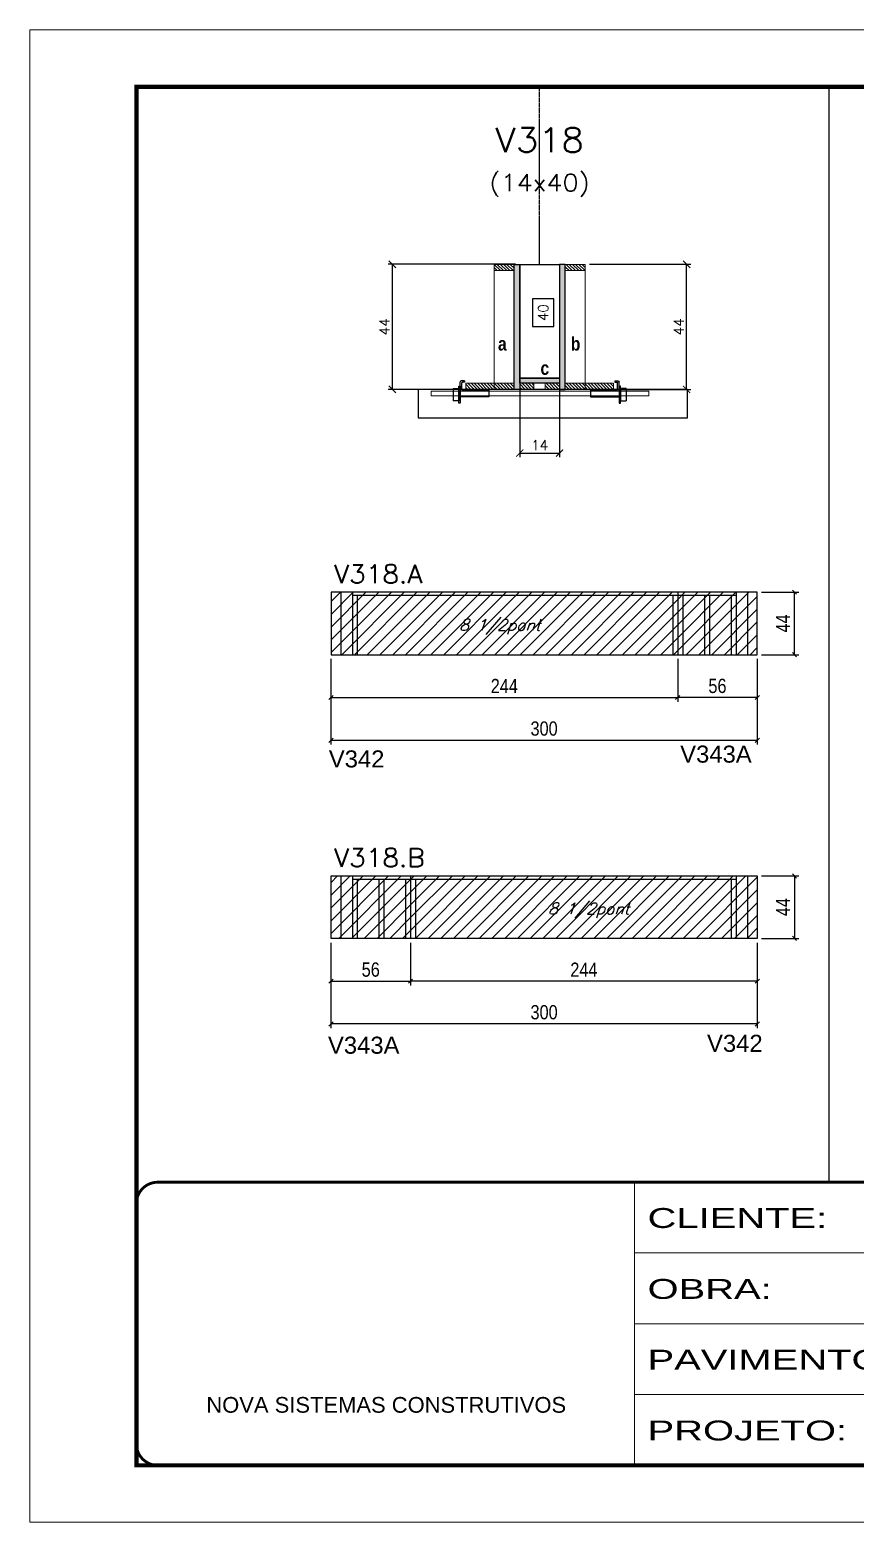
# Model space of a CAD drawing. Extents: x 137137 to 143418, y 10464 to 34486.
# Drawn here: x 141892 to 142473, y 24247 to 25297 of the extents above; entities that cross this region are included whole.
import ezdxf
from ezdxf.enums import TextEntityAlignment as Align

# ---------------------------------------------------------------- set-up
doc = ezdxf.new("R2010")
doc.units = 0
for name, pattern in [('CONTINUO', [0]), ('DASHED', [0.75, 0.5, -0.25]), ('HIDDEN', [0.375, 0.25, -0.125])]:
    doc.linetypes.add(name, pattern=pattern)
for name, color, linetype in [('5', 5, 'Continuous'), ('barrote', 251, 'Continuous'), ('COTA', 241, 'Continuous'), ('Cota Seção (2x)', 4, 'Continuous'), ('detalhes', 4, 'Continuous'), ('Painéis', 200, 'Continuous'), ('presilha', 1, 'Continuous'), ('SARR_2.2x7', 40, 'Continuous'), ('SARR_3.5x7', 81, 'Continuous'), ('texto', 7, 'Continuous'), ('Texto de Titulo', 7, 'Continuous'), ('Texto Qtd Sarr', 242, 'Continuous')]:
    doc.layers.add(name, color=color, linetype=linetype)
for name, color, linetype, lineweight in [('CONCRETO', 251, 'Continuous', 25), ('Folhas', 255, 'Continuous', 9), ('Hachura', 251, 'Continuous', 9), ('Madeira', 126, 'Continuous', 18), ('SARRAFO DE PRESSAO', 251, 'DASHED', 9), ('SCO-___-LAJ', 2, 'Continuous', 0), ('Texto Seção', 7, 'Continuous', 15)]:
    doc.layers.add(name, color=color, linetype=linetype, lineweight=lineweight)
doc.styles.add('ARIAL', font='arial.ttf')
doc.styles.add('COTA TECNICA', font='techl___.ttf', dxfattribs={"height": 10})
doc.styles.add('REGUA-120', font='ROMANS.shx', dxfattribs={"height": 15})
doc.styles.add('Romans', font='romans.shx')
doc.styles.get("Standard").update_dxf_attribs({"font": 'arial.ttf'})
doc.styles.add('TECNICA', font='techb___.ttf', dxfattribs={"height": 10})
doc.styles.add('Tecnologia', font='')
doc.styles.get('Tecnologia').set_extended_font_data('Forgotten Futurist')
doc.dimstyles.new('Cota Seção (2x)', dxfattribs={"dimtxt": 7, "dimasz": 5, "dimexe": 3, "dimexo": 3, "dimgap": 2, "dimtad": 3, "dimdec": 1, "dimlfac": 0.5, "dimzin": 12, "dimdsep": 46, "dimtxsty": 'Romans', "dimblk": 'ARCHTICK', "dimcen": 0, "dimclrd": 4, "dimclre": 4, "dimclrt": 1, "dimadec": 1, "dimazin": 3, "dimtfac": 1, "dimtdec": 1, "dimtmove": 0, "dimatfit": 3, "dimldrblk": 'OBLIQUE', "dimfxl": 1, "dimtolj": 1, "dimtzin": 12, "dimarcsym": 0})
doc.dimstyles.new('Cota Seção interna', dxfattribs={"dimtxt": 7, "dimasz": 6, "dimexe": 0.18, "dimexo": 2, "dimgap": -4, "dimtad": 3, "dimdec": 1, "dimlfac": 0.5, "dimzin": 12, "dimdsep": 46, "dimtxsty": 'Romans', "dimblk": 'ARCHTICK', "dimcen": 0.09, "dimse1": 1, "dimse2": 1, "dimsd1": 1, "dimsd2": 1, "dimclrd": 180, "dimclre": 5, "dimclrt": 1, "dimadec": 0, "dimazin": 3, "dimtfac": 1, "dimtdec": 1, "dimtofl": 0, "dimtmove": 0, "dimatfit": 3, "dimldrblk": 'ARCHTICK', "dimfxl": 1, "dimtolj": 1, "dimtzin": 0, "dimarcsym": 0})
doc.dimstyles.new('PAINEL', dxfattribs={"dimtxt": 10, "dimasz": 3, "dimexe": 3, "dimexo": 3, "dimgap": 3, "dimtad": 1, "dimdec": 1, "dimzin": 12, "dimdsep": 46, "dimtxsty": 'COTA TECNICA', "dimblk1": 'OBLIQUE', "dimblk2": 'OBLIQUE', "dimsah": 1, "dimcen": 0.9, "dimclrd": 4, "dimclre": 4, "dimclrt": 240, "dimadec": 1, "dimazin": 3, "dimtfac": 1, "dimtdec": 1, "dimtmove": 0, "dimatfit": 3, "dimfxl": 1, "dimtolj": 1, "dimtzin": 12, "dimarcsym": 0})
pattern_1 = [(315, (165183.6839, 16814.5315), (1.12253202, 1.12253202), [])]
pattern_2 = [(315, (165193.6839, 16814.5315), (1.12253202, 1.12253202), [])]
pattern_3 = [(45, (4755, -6891.4506), (-4.49012806, 4.49012806), [])]

# ---------------------------------------------------------------- blocks, each defined once
blk = doc.blocks.new('9999999999')
at = {"color": 30, "linetype": 'CONTINUO'}
for p, q in [((98564.6, 34230.2), (98564.6, 34429.4)), ((98564.6, 34379.6), (99584, 34379.6)), ((98564.6, 34329.8), (99488, 34329.8)), ((98564.6, 34280), (99488, 34280))]:
    blk.add_line(p, q, dxfattribs=at)
at = {"color": 30, "linetype": 'CONTINUO', "const_width": 2}
blk.add_lwpolyline([(99584, 34230.2), (99584, 34414.4, 0.414214), (99569, 34429.4), (98229, 34429.4, 0.414214), (98214, 34414.4), (98214, 34245.2, 0.414214), (98229, 34230.2), (99584, 34230.2)], format="xyb", dxfattribs=at)
at = {"layer": 'Folhas'}
blk.add_lwpolyline([(98139, 34190.2), (99624, 34190.2), (99624, 35240.2), (98139, 35240.2)], close=True, dxfattribs=at)
at = {"layer": 'Folhas', "color": 30, "const_width": 3}
blk.add_lwpolyline([(98214, 34230.2), (99584, 34230.2), (99584, 35200.2), (98214, 35200.2)], close=True, dxfattribs=at)
at = {"color": 7, "linetype": 'Continuous', "ltscale": 5, "style": 'ARIAL'}
blk.add_text('NOVA SISTEMAS CONSTRUTIVOS', height=11.059, dxfattribs=at).set_placement((98263.2, 34267.2))
at = {"layer": 'Folhas', "color": 7, "style": 'Tecnologia', "width": 1.5}
for s, p in [('CLIENTE:', (98573.7, 34397.2)), ('OBRA:', (98573.7, 34347.3)), ('PAVIMENTO:', (98573.7, 34297.5)), ('PROJETO:', (98573.7, 34247.7))]:
    blk.add_text(s, height=14, dxfattribs=at).set_placement(p)
blk = doc.blocks.new('_Oblique')
at = {"color": 0, "linetype": 'ByBlock', "lineweight": -2}
blk.add_line((-0.5, -0.5), (0.5, 0.5), dxfattribs=at)
blk = doc.blocks.new('*D1464')
at = {"layer": 'COTA', "color": 4, "linetype": 'ByBlock', "lineweight": -2, "transparency": 16777216}
for p, q in [((142104.2, 24854.5), (142104.2, 24794.3)), ((142404.2, 24854.5), (142404.2, 24794.3)), ((142104.2, 24797.3), (142404.2, 24797.3))]:
    blk.add_line(p, q, dxfattribs=at)
at = {"layer": 'Defpoints', "color": 0, "linetype": 'ByBlock', "transparency": 16777216}
for p in [(142104.2, 24857.5), (142404.2, 24857.5), (142404.2, 24797.3)]:
    blk.add_point(p, dxfattribs=at)
at = {"layer": 'COTA', "color": 4, "linetype": 'ByBlock', "lineweight": -2, "transparency": 16777216, "xscale": 3, "yscale": 3, "zscale": 3, "rotation": 180}
blk.add_blockref('_Oblique', (142104.2, 24797.3), dxfattribs=at)
at = {"layer": 'COTA', "color": 4, "linetype": 'ByBlock', "lineweight": -2, "transparency": 16777216, "xscale": 3, "yscale": 3, "zscale": 3}
blk.add_blockref('_Oblique', (142404.2, 24797.3), dxfattribs=at)
at = {"layer": 'COTA', "color": 240, "linetype": 'ByBlock', "transparency": 16777216, "insert": (142254.2, 24805.5), "char_height": 10, "attachment_point": 5, "style": 'COTA TECNICA'}
blk.add_mtext('\\A1;300', dxfattribs=at)
blk = doc.blocks.new('*D1465')
at = {"layer": 'COTA', "color": 4, "linetype": 'ByBlock', "lineweight": -2, "transparency": 16777216}
for p, q in [((142104.2, 24854.5), (142104.2, 24824.4)), ((142348.2, 24854.5), (142348.2, 24824.4)), ((142104.2, 24827.4), (142348.2, 24827.4))]:
    blk.add_line(p, q, dxfattribs=at)
at = {"layer": 'Defpoints', "color": 0, "linetype": 'ByBlock', "transparency": 16777216}
for p in [(142104.2, 24857.5), (142348.2, 24857.5), (142348.2, 24827.4)]:
    blk.add_point(p, dxfattribs=at)
at = {"layer": 'COTA', "color": 4, "linetype": 'ByBlock', "lineweight": -2, "transparency": 16777216, "xscale": 3, "yscale": 3, "zscale": 3, "rotation": 180}
blk.add_blockref('_Oblique', (142104.2, 24827.4), dxfattribs=at)
at = {"layer": 'COTA', "color": 4, "linetype": 'ByBlock', "lineweight": -2, "transparency": 16777216, "xscale": 3, "yscale": 3, "zscale": 3}
blk.add_blockref('_Oblique', (142348.2, 24827.4), dxfattribs=at)
at = {"layer": 'COTA', "color": 240, "linetype": 'ByBlock', "transparency": 16777216, "insert": (142226.2, 24835.5), "char_height": 10, "attachment_point": 5, "style": 'COTA TECNICA'}
blk.add_mtext('\\A1;244', dxfattribs=at)
blk = doc.blocks.new('*D1466')
at = {"layer": 'COTA', "color": 4, "linetype": 'ByBlock', "lineweight": -2, "transparency": 16777216}
for p, q in [((142348.2, 24854.5), (142348.2, 24824.4)), ((142404.2, 24854.5), (142404.2, 24824.4)), ((142404.2, 24827.4), (142348.2, 24827.4))]:
    blk.add_line(p, q, dxfattribs=at)
at = {"layer": 'Defpoints', "color": 0, "linetype": 'ByBlock', "transparency": 16777216}
for p in [(142348.2, 24857.5), (142404.2, 24857.5), (142348.2, 24827.4)]:
    blk.add_point(p, dxfattribs=at)
at = {"layer": 'COTA', "color": 4, "linetype": 'ByBlock', "lineweight": -2, "transparency": 16777216, "xscale": 3, "yscale": 3, "zscale": 3, "rotation": 180}
blk.add_blockref('_Oblique', (142348.2, 24827.4), dxfattribs=at)
at = {"layer": 'COTA', "color": 4, "linetype": 'ByBlock', "lineweight": -2, "transparency": 16777216, "xscale": 3, "yscale": 3, "zscale": 3}
blk.add_blockref('_Oblique', (142404.2, 24827.4), dxfattribs=at)
at = {"layer": 'COTA', "color": 240, "linetype": 'ByBlock', "transparency": 16777216, "insert": (142376.2, 24835.5), "char_height": 10, "attachment_point": 5, "style": 'COTA TECNICA'}
blk.add_mtext('\\A1;56', dxfattribs=at)
blk = doc.blocks.new('*D1467')
at = {"layer": 'COTA', "color": 4, "linetype": 'ByBlock', "lineweight": -2, "transparency": 16777216}
for p, q in [((142407.2, 24901.5), (142433.4, 24901.5)), ((142430.4, 24857.5), (142430.4, 24901.5)), ((142407.2, 24857.5), (142433.4, 24857.5))]:
    blk.add_line(p, q, dxfattribs=at)
at = {"layer": 'Defpoints', "color": 0, "linetype": 'ByBlock', "transparency": 16777216}
for p in [(142404.2, 24901.5), (142430.4, 24901.5), (142404.2, 24857.5)]:
    blk.add_point(p, dxfattribs=at)
at = {"layer": 'COTA', "color": 4, "linetype": 'ByBlock', "lineweight": -2, "transparency": 16777216, "xscale": 3, "yscale": 3, "zscale": 3}
for p, rotation in [((142430.4, 24901.5), 90), ((142430.4, 24857.5), 270)]:
    blk.add_blockref('_Oblique', p, dxfattribs=dict(at, rotation=rotation))
at = {"layer": 'COTA', "color": 240, "linetype": 'ByBlock', "transparency": 16777216, "insert": (142422.3, 24879.5), "char_height": 10, "attachment_point": 5, "rotation": 90, "style": 'COTA TECNICA'}
blk.add_mtext('\\A1;44', dxfattribs=at)
blk = doc.blocks.new('*D1468')
at = {"layer": 'COTA', "color": 4, "linetype": 'ByBlock', "lineweight": -2, "transparency": 16777216}
for p, q in [((142104.2, 24654.9), (142104.2, 24594.7)), ((142404.2, 24654.9), (142404.2, 24594.7)), ((142404.2, 24597.7), (142104.2, 24597.7))]:
    blk.add_line(p, q, dxfattribs=at)
at = {"layer": 'Defpoints', "color": 0, "linetype": 'ByBlock', "transparency": 16777216}
for p in [(142104.2, 24657.9), (142404.2, 24657.9), (142104.2, 24597.7)]:
    blk.add_point(p, dxfattribs=at)
at = {"layer": 'COTA', "color": 4, "linetype": 'ByBlock', "lineweight": -2, "transparency": 16777216, "xscale": 3, "yscale": 3, "zscale": 3, "rotation": 180}
blk.add_blockref('_Oblique', (142104.2, 24597.7), dxfattribs=at)
at = {"layer": 'COTA', "color": 4, "linetype": 'ByBlock', "lineweight": -2, "transparency": 16777216, "xscale": 3, "yscale": 3, "zscale": 3}
blk.add_blockref('_Oblique', (142404.2, 24597.7), dxfattribs=at)
at = {"layer": 'COTA', "color": 240, "linetype": 'ByBlock', "transparency": 16777216, "insert": (142254.2, 24605.9), "char_height": 10, "attachment_point": 5, "style": 'COTA TECNICA'}
blk.add_mtext('\\A1;300', dxfattribs=at)
blk = doc.blocks.new('*D1469')
at = {"layer": 'COTA', "color": 4, "linetype": 'ByBlock', "lineweight": -2, "transparency": 16777216}
for p, q in [((142160.2, 24654.9), (142160.2, 24624.8)), ((142404.2, 24654.9), (142404.2, 24624.8)), ((142404.2, 24627.8), (142160.2, 24627.8))]:
    blk.add_line(p, q, dxfattribs=at)
at = {"layer": 'Defpoints', "color": 0, "linetype": 'ByBlock', "transparency": 16777216}
for p in [(142160.2, 24657.9), (142404.2, 24657.9), (142160.2, 24627.8)]:
    blk.add_point(p, dxfattribs=at)
at = {"layer": 'COTA', "color": 4, "linetype": 'ByBlock', "lineweight": -2, "transparency": 16777216, "xscale": 3, "yscale": 3, "zscale": 3, "rotation": 180}
blk.add_blockref('_Oblique', (142160.2, 24627.8), dxfattribs=at)
at = {"layer": 'COTA', "color": 4, "linetype": 'ByBlock', "lineweight": -2, "transparency": 16777216, "xscale": 3, "yscale": 3, "zscale": 3}
blk.add_blockref('_Oblique', (142404.2, 24627.8), dxfattribs=at)
at = {"layer": 'COTA', "color": 240, "linetype": 'ByBlock', "transparency": 16777216, "insert": (142282.2, 24635.9), "char_height": 10, "attachment_point": 5, "style": 'COTA TECNICA'}
blk.add_mtext('\\A1;244', dxfattribs=at)
blk = doc.blocks.new('*D1470')
at = {"layer": 'COTA', "color": 4, "linetype": 'ByBlock', "lineweight": -2, "transparency": 16777216}
for p, q in [((142104.2, 24654.9), (142104.2, 24624.8)), ((142160.2, 24654.9), (142160.2, 24624.8)), ((142104.2, 24627.8), (142160.2, 24627.8))]:
    blk.add_line(p, q, dxfattribs=at)
at = {"layer": 'Defpoints', "color": 0, "linetype": 'ByBlock', "transparency": 16777216}
for p in [(142104.2, 24657.9), (142160.2, 24657.9), (142160.2, 24627.8)]:
    blk.add_point(p, dxfattribs=at)
at = {"layer": 'COTA', "color": 4, "linetype": 'ByBlock', "lineweight": -2, "transparency": 16777216, "xscale": 3, "yscale": 3, "zscale": 3, "rotation": 180}
blk.add_blockref('_Oblique', (142104.2, 24627.8), dxfattribs=at)
at = {"layer": 'COTA', "color": 4, "linetype": 'ByBlock', "lineweight": -2, "transparency": 16777216, "xscale": 3, "yscale": 3, "zscale": 3}
blk.add_blockref('_Oblique', (142160.2, 24627.8), dxfattribs=at)
at = {"layer": 'COTA', "color": 240, "linetype": 'ByBlock', "transparency": 16777216, "insert": (142132.2, 24635.9), "char_height": 10, "attachment_point": 5, "style": 'COTA TECNICA'}
blk.add_mtext('\\A1;56', dxfattribs=at)
blk = doc.blocks.new('*D1471')
at = {"layer": 'COTA', "color": 4, "linetype": 'ByBlock', "lineweight": -2, "transparency": 16777216}
for p, q in [((142407.2, 24701.9), (142433.4, 24701.9)), ((142430.4, 24701.9), (142430.4, 24657.9)), ((142407.2, 24657.9), (142433.4, 24657.9))]:
    blk.add_line(p, q, dxfattribs=at)
at = {"layer": 'Defpoints', "color": 0, "linetype": 'ByBlock', "transparency": 16777216}
for p in [(142404.2, 24701.9), (142404.2, 24657.9), (142430.4, 24657.9)]:
    blk.add_point(p, dxfattribs=at)
at = {"layer": 'COTA', "color": 4, "linetype": 'ByBlock', "lineweight": -2, "transparency": 16777216, "xscale": 3, "yscale": 3, "zscale": 3}
for p, rotation in [((142430.4, 24701.9), 90), ((142430.4, 24657.9), 270)]:
    blk.add_blockref('_Oblique', p, dxfattribs=dict(at, rotation=rotation))
at = {"layer": 'COTA', "color": 240, "linetype": 'ByBlock', "transparency": 16777216, "insert": (142422.3, 24679.9), "char_height": 10, "attachment_point": 5, "rotation": 90, "style": 'COTA TECNICA'}
blk.add_mtext('\\A1;44', dxfattribs=at)
blk = doc.blocks.new('_ArchTick')
at = {"color": 0, "linetype": 'ByBlock', "const_width": 0.15}
blk.add_lwpolyline([(-0.5, -0.5), (0.5, 0.5)], dxfattribs=at)
blk = doc.blocks.new('*D1472')
at = {"layer": 'COTA', "color": 4, "lineweight": -2, "transparency": 16777216}
for p, q in [((142234.1, 25132.2), (142144.4, 25132.2)), ((142147.4, 25044.2), (142147.4, 25132.2)), ((142196.1, 25044.2), (142144.4, 25044.2))]:
    blk.add_line(p, q, dxfattribs=at)
at = {"layer": 'Defpoints', "color": 0, "transparency": 16777216}
for p in [(142147.4, 25132.2), (142237.1, 25132.2), (142199.1, 25044.2)]:
    blk.add_point(p, dxfattribs=at)
at = {"layer": 'COTA', "color": 4, "lineweight": -2, "transparency": 16777216, "xscale": 5, "yscale": 5, "zscale": 5}
for p, rotation in [((142147.4, 25132.2), 90), ((142147.4, 25044.2), 270)]:
    blk.add_blockref('_ArchTick', p, dxfattribs=dict(at, rotation=rotation))
at = {"layer": 'COTA', "color": 1, "transparency": 16777216, "insert": (142141.9, 25088.2), "char_height": 7, "attachment_point": 5, "rotation": 90, "style": 'Romans'}
blk.add_mtext('\\A1;44', dxfattribs=at)
blk = doc.blocks.new('*D1473')
at = {"layer": 'COTA', "color": 4, "lineweight": -2, "transparency": 16777216}
for p, q in [((142286.1, 25132.2), (142357.5, 25132.2)), ((142354.5, 25044.2), (142354.5, 25132.2)), ((142306.1, 25044.2), (142357.5, 25044.2))]:
    blk.add_line(p, q, dxfattribs=at)
at = {"layer": 'Defpoints', "color": 0, "transparency": 16777216}
for p in [(142283.1, 25132.2), (142354.5, 25132.2), (142303.1, 25044.2)]:
    blk.add_point(p, dxfattribs=at)
at = {"layer": 'COTA', "color": 4, "lineweight": -2, "transparency": 16777216, "xscale": 5, "yscale": 5, "zscale": 5}
for p, rotation in [((142354.5, 25132.2), 90), ((142354.5, 25044.2), 270)]:
    blk.add_blockref('_ArchTick', p, dxfattribs=dict(at, rotation=rotation))
at = {"layer": 'COTA', "color": 1, "transparency": 16777216, "insert": (142349, 25088.2), "char_height": 7, "attachment_point": 5, "rotation": 90, "style": 'Romans'}
blk.add_mtext('\\A1;44', dxfattribs=at)
blk = doc.blocks.new('*D1474')
at = {"layer": 'Cota Seção (2x)', "color": 180, "lineweight": -2, "transparency": 16777216}
for p, q in [((142261.1, 25107.8), (142246.1, 25107.8)), ((142246.1, 25107.8), (142246.1, 25088.5)), ((142261.1, 25088.5), (142261.1, 25107.8)), ((142246.1, 25088.5), (142261.1, 25088.5))]:
    blk.add_line(p, q, dxfattribs=at)
at = {"layer": 'Defpoints', "color": 0, "transparency": 16777216}
for p in [(142265.1, 25132.2), (142265.1, 25132.2), (142265.1, 25052.2)]:
    blk.add_point(p, dxfattribs=at)
at = {"layer": 'Cota Seção (2x)', "color": 1, "transparency": 16777216, "insert": (142253.6, 25098.2), "char_height": 7, "attachment_point": 5, "rotation": 90, "style": 'Romans'}
blk.add_mtext('\\A1;40', dxfattribs=at)
blk = doc.blocks.new('titulo1')
at = {"layer": 'Defpoints', "color": 252, "linetype": 'HIDDEN', "ltscale": 2}
blk.add_line((0, 0), (0, 125), dxfattribs=at)
at = {"layer": 'Defpoints', "style": 'Romans', "oblique": 15}
blk.add_attdef('FOLHA', text='', height=10, dxfattribs=at).set_placement((0, 15.6), align=Align.MIDDLE_CENTER)
at = {"layer": 'Texto Qtd Sarr', "color": 3, "style": 'Romans', "oblique": 15}
for tag, height, p in [('TITULO', 17, (0, 71.4)), ('SEÇÃO', 12, (0, 41.5))]:
    blk.add_attdef(tag, text='', height=height, dxfattribs=at).set_placement(p, align=Align.MIDDLE_CENTER)
blk = doc.blocks.new('PRESILHA METÁLICA 1')
at = {"layer": 'presilha'}
for p, q in [((7.5, 10.6), (7.5, 19.9)), ((12, 21), (8.6, 21)), ((9, 11.6), (9, 18.9)), ((12, 19.5), (9.6, 19.5)), ((12, 21), (12, 19.5)), ((0, 13), (6, 13)), ((0, 13), (0, 0)), ((6, 0), (0, 0)), ((6, 15.5), (7.5, 15.5)), ((6, -2.5), (6, 15.5)), ((6, 13), (6, 0)), ((7.5, 15.5), (7.5, -2.5)), ((37.5, 4.1), (7.5, 4.1)), ((37.5, 11), (9.6, 11)), ((37.5, 11), (37.5, 4.1)), ((7.5, -2.5), (6, -2.5))]:
    blk.add_line(p, q, dxfattribs=at)
for centre, radius, start, end in [((8.6, 19.9), 1.14, 90, 180), ((9.6, 18.9), 0.57, 90, 180), ((9.6, 11.6), 0.57, 180, 270)]:
    blk.add_arc(centre, radius, start, end, dxfattribs=at)
blk = doc.blocks.new('*D1475')
at = {"layer": 'COTA', "color": 4, "lineweight": -2, "transparency": 16777216}
for p, q in [((142237.1, 25045.6), (142237.1, 24996.4)), ((142265.1, 25045.6), (142265.1, 24996.4)), ((142237.1, 24999.4), (142265.1, 24999.4))]:
    blk.add_line(p, q, dxfattribs=at)
at = {"layer": 'Defpoints', "color": 0, "transparency": 16777216}
for p in [(142237.1, 25048.6), (142265.1, 25048.6), (142265.1, 24999.4)]:
    blk.add_point(p, dxfattribs=at)
at = {"layer": 'COTA', "color": 4, "lineweight": -2, "transparency": 16777216, "xscale": 5, "yscale": 5, "zscale": 5, "rotation": 180}
blk.add_blockref('_ArchTick', (142237.1, 24999.4), dxfattribs=at)
at = {"layer": 'COTA', "color": 4, "lineweight": -2, "transparency": 16777216, "xscale": 5, "yscale": 5, "zscale": 5}
blk.add_blockref('_ArchTick', (142265.1, 24999.4), dxfattribs=at)
at = {"layer": 'COTA', "color": 1, "transparency": 16777216, "insert": (142251.1, 25004.9), "char_height": 7, "attachment_point": 5, "style": 'Romans'}
blk.add_mtext('\\A1;14', dxfattribs=at)

msp = doc.modelspace()

# ---------------------------------------------------------------- hatches: boundary and pattern name
at = {"layer": 'Hachura'}
h = msp.add_hatch(dxfattribs=at)
h.set_pattern_fill('ANSI31', color=256, scale=0.5, angle=270, style=0)
h.set_pattern_definition([(315, (165193.6839, 16824.5315), (1.12253202, 1.12253202), [])])
h.paths.add_polyline_path([(142233.06, 25127.78), (142233.06, 25132.18), (142219.06, 25132.18), (142219.06, 25127.78)])
h = msp.add_hatch(color=256, dxfattribs=at)
h.dxf.hatch_style = 1
h.paths.add_polyline_path([(142233.06, 25132.18), (142237.06, 25132.18), (142237.06, 25044.18), (142233.06, 25044.18)])
h = msp.add_hatch(color=256, dxfattribs=at)
h.dxf.hatch_style = 1
h.paths.add_polyline_path([(142269.05, 25132.18), (142265.05, 25132.18), (142265.06, 25044.18), (142269.06, 25044.18)])
h = msp.add_hatch(dxfattribs=at)
h.set_pattern_fill('ANSI31', color=256, scale=0.5, angle=270, style=0)
h.set_pattern_definition([(315, (165183.6935, 16824.5315), (1.12253202, 1.12253202), [])])
h.paths.add_polyline_path([(142269.05, 25127.78), (142269.05, 25132.18), (142283.05, 25132.18), (142283.05, 25127.78)])
h = msp.add_hatch(dxfattribs=at)
h.set_pattern_fill('ANSI31', color=256, scale=0.5, angle=270, style=0)
h.set_pattern_definition(pattern_2)
h.paths.add_polyline_path([(142199.06, 25044.18), (142199.06, 25048.58), (142219.06, 25048.58), (142219.06, 25044.18)])
h = msp.add_hatch(dxfattribs=at)
h.set_pattern_fill('ANSI31', color=256, scale=0.5, angle=270, style=0)
h.set_pattern_definition([(315, (165193.6839, 16740.9315), (1.12253202, 1.12253202), [])])
h.paths.add_polyline_path([(142233.06, 25044.18), (142233.06, 25048.58), (142219.06, 25048.58), (142219.06, 25044.18)])
h = msp.add_hatch(color=256, dxfattribs=at)
h.dxf.hatch_style = 1
h.paths.add_polyline_path([(142237.06, 25048.58), (142237.06, 25052.18), (142265.06, 25052.18), (142265.06, 25048.58)])
h = msp.add_hatch(dxfattribs=at)
h.set_pattern_fill('ANSI31', color=256, scale=0.5, angle=270, style=0)
h.set_pattern_definition(pattern_2)
h.paths.add_polyline_path([(142237.06, 25044.18), (142237.06, 25048.58), (142247.06, 25048.58), (142247.06, 25044.18)])
h = msp.add_hatch(dxfattribs=at)
h.set_pattern_fill('ANSI31', color=256, scale=0.5, angle=270, style=0)
h.set_pattern_definition(pattern_1)
h.paths.add_polyline_path([(142265.06, 25044.18), (142265.06, 25048.58), (142255.06, 25048.58), (142255.06, 25044.18)])
h = msp.add_hatch(dxfattribs=at)
h.set_pattern_fill('ANSI31', color=256, scale=0.5, angle=270, style=0)
h.set_pattern_definition([(315, (165183.6839, 16740.9315), (1.12253202, 1.12253202), [])])
h.paths.add_polyline_path([(142269.06, 25044.18), (142269.06, 25048.58), (142283.06, 25048.58), (142283.06, 25044.18)])
h = msp.add_hatch(dxfattribs=at)
h.set_pattern_fill('ANSI31', color=256, scale=0.5, angle=270, style=0)
h.set_pattern_definition(pattern_1)
h.paths.add_polyline_path([(142303.06, 25044.18), (142303.06, 25048.58), (142283.06, 25048.58), (142283.06, 25044.18)])
at = {"layer": 'Hachura', "linetype": 'ByBlock'}
h = msp.add_hatch(dxfattribs=at)
h.set_pattern_fill('ANSI31', color=256, scale=2)
h.set_pattern_definition(pattern_3)
h.paths.add_polyline_path([(142348.25, 24901.48), (142104.25, 24901.48), (142104.25, 24857.48), (142348.25, 24857.48)])
h.paths.add_polyline_path([(142186.59, 24869.13), (142254.21, 24869.13), (142259.71, 24885.1), (142192.09, 24885.1)], flags=24)
h = msp.add_hatch(dxfattribs=at)
h.set_pattern_fill('ANSI31', color=256, scale=2)
h.set_pattern_definition(pattern_3)
h.paths.add_polyline_path([(142404.25, 24901.48), (142348.25, 24901.48), (142348.25, 24857.48), (142404.25, 24857.48)])
h = msp.add_hatch(dxfattribs=at)
h.set_pattern_fill('ANSI31', color=256, scale=2)
h.set_pattern_definition(pattern_3)
h.paths.add_polyline_path([(142160.25, 24701.88), (142104.25, 24701.88), (142104.25, 24657.88), (142160.25, 24657.88)])
h = msp.add_hatch(dxfattribs=at)
h.set_pattern_fill('ANSI31', color=256, scale=2)
h.set_pattern_definition(pattern_3)
h.paths.add_polyline_path([(142404.25, 24701.88), (142160.25, 24701.88), (142160.25, 24657.88), (142404.25, 24657.88)])
h.paths.add_polyline_path([(142249.17, 24669.53), (142316.79, 24669.53), (142322.29, 24685.51), (142254.67, 24685.51)], flags=24)

# ---------------------------------------------------------------- linework, layer by layer
at = {"layer": 'barrote'}
msp.add_lwpolyline([(142165.61, 25024.18), (142355.19, 25024.18), (142355.19, 25044.18), (142165.61, 25044.18)], close=True, dxfattribs=at)
at = {"layer": 'CONCRETO'}
msp.add_lwpolyline([(142237.06, 25132.18), (142237.06, 25132.18), (142237.06, 25132.18), (142237.06, 25132.18), (142265.06, 25132.18), (142265.06, 25132.18), (142265.06, 25132.18), (142265.06, 25052.18), (142237.06, 25052.18), (142237.06, 25132.18)], close=True, dxfattribs=at)
at = {"layer": 'COTA', "linetype": 'ByBlock'}
msp.add_line((142454.66, 25257.18), (142454.66, 24486.42), dxfattribs=at)
at = {"layer": 'Madeira'}
for points in [[(142233.06, 25127.78), (142233.06, 25132.18), (142219.06, 25132.18), (142219.06, 25127.78)], [(142233.06, 25132.18), (142219.06, 25132.18), (142219.06, 25044.18), (142233.06, 25044.18)], [(142269.05, 25127.78), (142269.05, 25132.18), (142283.05, 25132.18), (142283.05, 25127.78)], [(142269.05, 25132.18), (142283.05, 25132.18), (142283.06, 25044.18), (142269.06, 25044.18)], [(142199.06, 25044.18), (142199.06, 25048.58), (142219.06, 25048.58), (142219.06, 25044.18)], [(142233.06, 25044.18), (142233.06, 25048.58), (142219.06, 25048.58), (142219.06, 25044.18)], [(142237.06, 25044.18), (142237.06, 25048.58), (142247.06, 25048.58), (142247.06, 25044.18)], [(142265.06, 25044.18), (142265.06, 25048.58), (142255.06, 25048.58), (142255.06, 25044.18)], [(142269.06, 25044.18), (142269.06, 25048.58), (142283.06, 25048.58), (142283.06, 25044.18)], [(142303.06, 25044.18), (142303.06, 25048.58), (142283.06, 25048.58), (142283.06, 25044.18)]]:
    msp.add_lwpolyline(points, close=True, dxfattribs=at)
at = {"layer": 'Painéis', "linetype": 'ByBlock'}
for p, q in [((142104.25, 24901.48), (142104.25, 24857.48)), ((142404.25, 24901.48), (142104.25, 24901.48)), ((142348.25, 24901.48), (142348.25, 24857.48)), ((142404.25, 24857.48), (142404.25, 24901.48)), ((142104.25, 24857.48), (142404.25, 24857.48)), ((142104.25, 24657.88), (142104.25, 24701.88)), ((142104.25, 24701.88), (142404.25, 24701.88)), ((142160.25, 24701.88), (142160.25, 24657.88)), ((142404.25, 24701.88), (142404.25, 24657.88)), ((142404.25, 24657.88), (142104.25, 24657.88))]:
    msp.add_line(p, q, dxfattribs=at)
at = {"layer": 'Painéis'}
for points in [[(142233.06, 25132.18), (142237.06, 25132.18), (142237.06, 25044.18), (142233.06, 25044.18)], [(142269.05, 25132.18), (142265.05, 25132.18), (142265.06, 25044.18), (142269.06, 25044.18)], [(142237.06, 25048.58), (142237.06, 25052.18), (142265.06, 25052.18), (142265.06, 25048.58)]]:
    msp.add_lwpolyline(points, close=True, dxfattribs=at)
at = {"layer": 'SARR_2.2x7', "linetype": 'Continuous'}
for p, q in [((142111.25, 24901.48), (142111.25, 24857.48)), ((142348.25, 24899.28), (142119.25, 24899.28)), ((142389.25, 24899.28), (142348.25, 24899.28)), ((142397.25, 24901.48), (142397.25, 24857.48)), ((142111.25, 24701.88), (142111.25, 24657.88)), ((142119.25, 24699.68), (142160.25, 24699.68)), ((142160.25, 24699.68), (142389.25, 24699.68)), ((142397.25, 24701.88), (142397.25, 24657.88))]:
    msp.add_line(p, q, dxfattribs=at)
at = {"layer": 'SARR_3.5x7'}
for p, q in [((142119.25, 24901.48), (142119.25, 24857.48)), ((142122.75, 24899.28), (142122.75, 24857.48)), ((142344.75, 24899.28), (142344.75, 24857.48)), ((142351.75, 24899.28), (142351.75, 24857.48)), ((142367, 24899.28), (142367, 24857.48)), ((142370.5, 24899.28), (142370.5, 24857.48)), ((142385.75, 24899.28), (142385.75, 24857.48)), ((142389.25, 24901.48), (142389.25, 24857.48)), ((142119.25, 24701.88), (142119.25, 24657.88)), ((142122.75, 24699.68), (142122.75, 24657.88)), ((142138, 24699.68), (142138, 24657.88)), ((142141.5, 24699.68), (142141.5, 24657.88)), ((142156.75, 24699.68), (142156.75, 24657.88)), ((142163.75, 24699.68), (142163.75, 24657.88)), ((142385.75, 24699.68), (142385.75, 24657.88)), ((142389.25, 24701.88), (142389.25, 24657.88))]:
    msp.add_line(p, q, dxfattribs=at)
at = {"layer": 'SCO-___-LAJ', "color": 1}
msp.add_lwpolyline([(142174.61, 25042.84), (142327.88, 25042.84), (142327.88, 25039.64), (142174.61, 25039.64)], close=True, dxfattribs=at)

# ---------------------------------------------------------------- block references
at = {"layer": 'presilha', "yscale": 0.6666666666666666, "zscale": 0.6666666666666666}
for p, xscale in [((142190.2, 25036.21), 0.6666666666666666), ((142311.93, 25036.21), -0.6666666666666666)]:
    msp.add_blockref('PRESILHA METÁLICA 1', p, dxfattribs=dict(at, xscale=xscale))
at = {"layer": 'SARRAFO DE PRESSAO', "color": 6, "linetype": 'ByBlock'}
msp.add_blockref('9999999999', (43753.31, -9943.03), dxfattribs=at)
at = {"layer": 'Texto Seção'}
ref = msp.add_blockref('titulo1', (142251.06, 25132.18), dxfattribs=at)
ref.add_attrib('TITULO', 'V318', dxfattribs={"layer": 'Texto de Titulo', "color": 7, "height": 17, "style": 'Romans', "width": 1.1}).set_placement((142251.06, 25219.68), align=Align.MIDDLE_CENTER)
ref.add_attrib('SEÇÃO', '(14x40)', dxfattribs={"layer": 'Texto de Titulo', "color": 7, "height": 12, "style": 'Romans', "width": 1.1}).set_placement((142251.06, 25189.68), align=Align.MIDDLE_CENTER)

# ---------------------------------------------------------------- texts
at = {"layer": '5', "linetype": 'Continuous'}
for s, p in [('V343A', (142349.97, 24781.58)), ('V342', (142102.69, 24778.19)), ('V343A', (142102.1, 24576.76)), ('V342', (142368.87, 24578.09))]:
    msp.add_text(s, height=12, rotation=0.00004, dxfattribs=at).set_placement(p)
at = {"layer": 'detalhes', "style": 'TECNICA'}
for s, p in [('a', (142221.76, 25071.51)), ('b', (142273, 25071.5)), ('c', (142251.66, 25054.41))]:
    msp.add_text(s, height=9.6, dxfattribs=at).set_placement(p)
at = {"layer": 'texto', "color": 2, "char_height": 8, "attachment_point": 5, "style": 'Romans'}
for insert in [(142222.96, 24877.11), (142285.54, 24677.52)]:
    msp.add_mtext('{\\Q19;\\C256;8 1/2pont}', dxfattribs=dict(at, insert=insert))
at = {"layer": 'Texto Seção', "style": 'REGUA-120', "width": 1.05}
for s, p in [('V318.A', (142106.46, 24907.84)), ('V318.B', (142106.46, 24708.25))]:
    msp.add_text(s, height=13, dxfattribs=at).set_placement(p)

# ---------------------------------------------------------------- dimensions: what is measured, and where the dimension line sits
at = {"layer": 'COTA'}
for base, p1, p2, picture, middle in [((142147.41, 25132.18), (142199.06, 25044.18), (142237.06, 25132.18), '*D1472', (142141.91, 25088.18)), ((142354.54, 25132.18), (142303.06, 25044.18), (142283.05, 25132.18), '*D1473', (142349.04, 25088.18))]:
    dim = msp.add_linear_dim(base=base, p1=p1, p2=p2, angle=90, dimstyle='Cota Seção (2x)', dxfattribs=at)
    dim.commit()
    dim.dimension.update_dxf_attribs({"geometry": picture, "text_midpoint": middle})
dim = msp.add_linear_dim(base=(142265.06, 24999.45), p1=(142237.06, 25048.58), p2=(142265.06, 25048.58), dimstyle='Cota Seção (2x)', dxfattribs=at)
dim.commit()
dim.dimension.update_dxf_attribs({"geometry": '*D1475', "text_midpoint": (142251.06, 25004.95)})
at = {"layer": 'COTA', "linetype": 'ByBlock'}
for p1, p2, distance, picture, middle in [((142404.25, 24857.48), (142404.25, 24901.48), -26.15, '*D1467', (142422.33, 24879.48)), ((142104.25, 24857.48), (142404.25, 24857.48), -60.19, '*D1464', (142254.25, 24805.5)), ((142104.25, 24857.48), (142348.25, 24857.48), -30.07, '*D1465', (142226.25, 24835.48)), ((142404.25, 24857.48), (142348.25, 24857.48), 30.07, '*D1466', (142376.25, 24835.52)), ((142404.25, 24701.88), (142404.25, 24657.88), 26.15, '*D1471', (142422.33, 24679.88)), ((142404.25, 24657.88), (142104.25, 24657.88), 60.19, '*D1468', (142254.25, 24605.91)), ((142104.25, 24657.88), (142160.25, 24657.88), -30.07, '*D1470', (142132.25, 24635.92)), ((142404.25, 24657.88), (142160.25, 24657.88), 30.07, '*D1469', (142282.25, 24635.88))]:
    dim = msp.add_aligned_dim(p1=p1, p2=p2, distance=distance, dimstyle='PAINEL', dxfattribs=at)
    dim.commit()
    dim.dimension.update_dxf_attribs({"geometry": picture, "text_midpoint": middle})
at = {"layer": 'Cota Seção (2x)'}
dim = msp.add_linear_dim(base=(142265.06, 25132.18), p1=(142265.06, 25052.18), p2=(142265.05, 25132.18), angle=90, dimstyle='Cota Seção interna', dxfattribs=at)
dim.commit()
dim.dimension.update_dxf_attribs({"geometry": '*D1474', "text_midpoint": (142265.06, 25098.18), "dimtype": 160})

doc.saveas('drawing.dxf')
